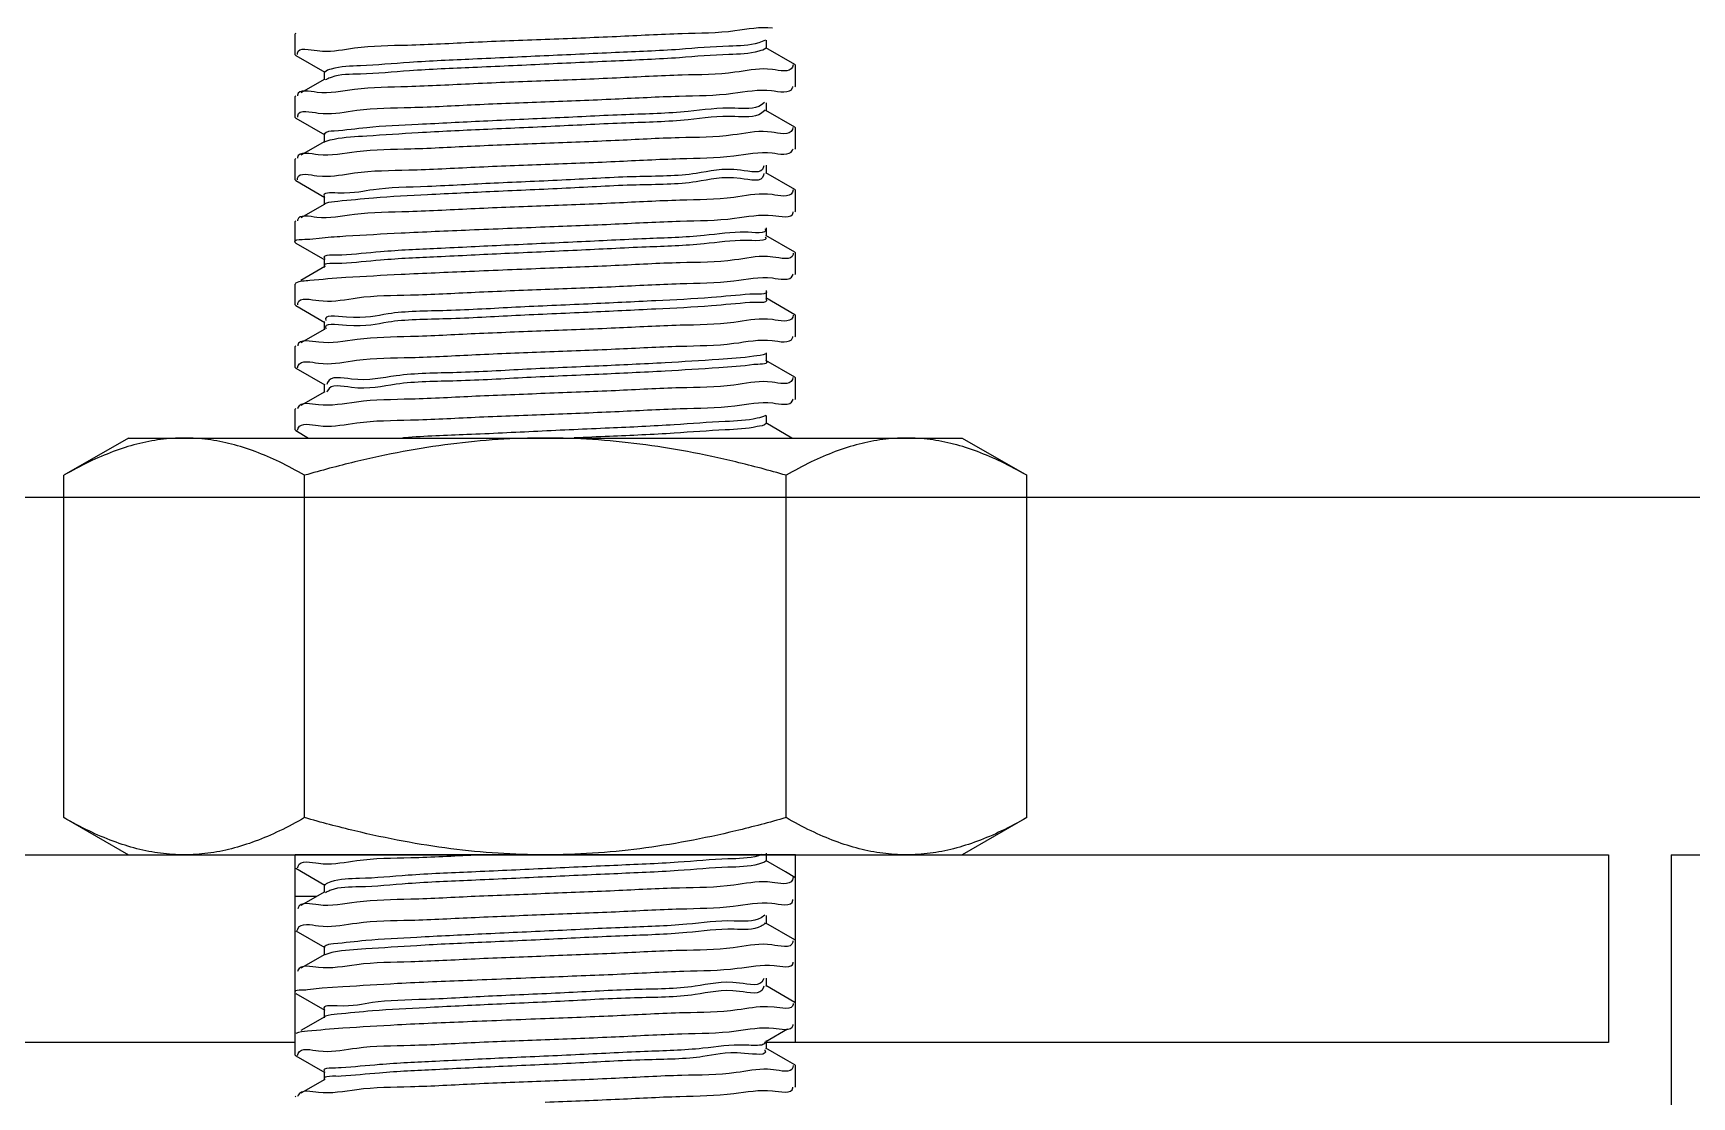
# Model space of a CAD drawing. Extents: x 12811826 to 27008858, y -1172757 to 50528.
# Drawn here: x 13487443.4 to 13487674.8, y -157313.4 to -157165 of the extents above; entities that cross this region are included whole.
import ezdxf

# ---------------------------------------------------------------- set-up
doc = ezdxf.new("R2010")
doc.units = 0
doc.header["$LTSCALE"] = 1000
doc.header["$MEASUREMENT"] = 0
doc.layers.add('02___PRT_ALL_AXES', color=7, linetype='Continuous')
doc.layers.add('JZ_0', color=7, linetype='Continuous')

# ---------------------------------------------------------------- blocks, each defined once
blk = doc.blocks.new('抗震大样2')
at = {"color": 133, "linetype": 'Continuous'}
for p, q in [((3967.06, -2919.62), (3966.94, -2919.75)), ((4060.65, -2920.99), (4059.36, -2921.52)), ((4060.88, -2922.66), (4060.88, -2921)), ((3967.06, -2924.04), (3966.94, -2923.91)), ((3967.06, -2924.04), (3972.83, -2927.38)), ((3967.4, -2923.85), (3967.39, -2923.58)), ((3971.29, -2923.07), (3972.37, -2923.16)), ((4066.52, -2925.85), (4060.75, -2922.51)), ((3972.7, -2927.23), (3972.7, -2928.89)), ((4062.08, -2926.84), (4061.08, -2926.75)), ((4066.19, -2925.92), (4066.07, -2926.34)), ((4066.52, -2925.85), (4066.64, -2925.98)), ((3972.83, -2928.74), (3968.1, -2931.47)), ((3973.16, -2928.8), (3972.96, -2928.92)), ((3973.23, -2928.76), (3973.16, -2928.8)), ((4066.52, -2930.27), (4066.64, -2930.14)), ((3967.06, -2932.08), (3966.94, -2932.21)), ((4060.48, -2933.38), (4059.88, -2933.88)), ((4060.58, -2934.92), (4059.88, -2935.55)), ((4066.52, -2938.31), (4060.75, -2934.97)), ((4060.88, -2935.12), (4060.88, -2933.46)), ((3967.06, -2936.51), (3966.94, -2936.37)), ((3967.06, -2936.51), (3972.83, -2939.85)), ((3967.44, -2936.32), (3967.44, -2936.04)), ((3971.53, -2935.51), (3972.49, -2935.6)), ((4066.12, -2938.41), (4066.05, -2938.78)), ((4066.52, -2938.31), (4066.64, -2938.45)), ((3972.83, -2941.2), (3968.1, -2943.93)), ((3972.7, -2939.69), (3972.7, -2941.35)), ((3973.06, -2941.18), (3972.87, -2941.27)), ((4061.86, -2939.32), (4061.08, -2939.24)), ((3967.06, -2944.54), (3966.94, -2944.68)), ((4066.52, -2942.74), (4066.64, -2942.6)), ((3971.27, -2948), (3972.37, -2948.09)), ((4060.32, -2946.05), (4060.29, -2946.25)), ((4060.32, -2947.59), (4060.29, -2947.91)), ((4066.52, -2950.77), (4060.75, -2947.43)), ((4060.88, -2947.59), (4060.88, -2945.92)), ((3967.06, -2948.97), (3966.94, -2948.83)), ((3967.06, -2948.97), (3972.83, -2952.31)), ((3967.4, -2948.81), (3967.42, -2948.48)), ((4066.17, -2950.84), (4066.05, -2951.26)), ((4066.52, -2950.77), (4066.64, -2950.91)), ((3972.83, -2953.66), (3968.1, -2956.4)), ((3972.7, -2952.15), (3972.7, -2953.82)), ((3972.98, -2953.54), (3972.8, -2953.62)), ((4062, -2951.77), (4061.08, -2951.68)), ((3967.06, -2957), (3966.94, -2957.14)), ((4066.52, -2955.2), (4066.64, -2955.06)), ((3967.06, -2961.43), (3966.94, -2961.29)), ((3967.06, -2961.43), (3972.83, -2964.77)), ((3969.83, -2960.62), (3972.34, -2960.36)), ((4066.52, -2963.23), (4060.75, -2959.89)), ((4060.88, -2960.05), (4060.88, -2958.39)), ((3972.7, -2964.62), (3972.7, -2966.28)), ((4062.14, -2964.22), (4061.08, -2964.13)), ((4066.16, -2963.43), (4066.16, -2963.7)), ((4066.52, -2963.23), (4066.64, -2963.37)), ((3972.83, -2966.12), (3968.1, -2968.86)), ((4066.52, -2967.66), (4066.64, -2967.53)), ((3967.06, -2969.47), (3966.94, -2969.6)), ((4060.88, -2972.51), (4060.88, -2970.85)), ((3967.06, -2973.89), (3966.94, -2973.76)), ((3967.06, -2973.89), (3972.83, -2977.23)), ((3967.46, -2973.72), (3967.46, -2973.43)), ((3971.64, -2972.89), (3972.5, -2972.97)), ((4066.52, -2975.7), (4060.75, -2972.36)), ((3972.7, -2977.08), (3972.7, -2978.74)), ((4062.03, -2976.69), (4061.08, -2976.6)), ((4066.17, -2975.79), (4066.08, -2976.19)), ((4066.52, -2975.7), (4066.64, -2975.83)), ((3972.83, -2978.59), (3968.1, -2981.32)), ((4066.52, -2980.12), (4066.64, -2979.99)), ((3967.06, -2981.93), (3966.94, -2982.07)), ((4060.88, -2984.97), (4060.88, -2983.31)), ((3967.06, -2986.36), (3966.94, -2986.22)), ((3967.06, -2986.36), (3972.83, -2989.7)), ((3967.39, -2986.29), (3967.52, -2985.86)), ((3971.56, -2985.36), (3972.49, -2985.45)), ((4066.52, -2988.16), (4060.75, -2984.82)), ((3972.83, -2991.05), (3968.1, -2993.78)), ((3972.7, -2989.54), (3972.7, -2991.2)), ((3973.32, -2990.97), (3973.26, -2991.16)), ((3973.34, -2990.93), (3973.32, -2990.97)), ((4062.01, -2989.16), (4061.08, -2989.07)), ((4066.14, -2988.25), (4066.05, -2988.64)), ((4066.52, -2988.16), (4066.64, -2988.3)), ((3967.06, -2994.39), (3966.94, -2994.53)), ((4066.52, -2992.59), (4066.64, -2992.45)), ((3971.55, -2997.82), (3972.49, -2997.91)), ((4065.94, -3000.29), (4060.75, -2997.28)), ((4060.88, -2997.43), (4060.88, -2995.77)), ((3967.06, -2998.82), (3966.94, -2998.68)), ((3967.06, -2998.82), (3969.59, -3000.29)), ((3967.43, -2998.73), (3967.52, -2998.33)), ((3966.94, -3120.76), (3966.94, -3083.37)), ((4059.95, -3083.33), (4059.27, -3083.55)), ((4060.88, -3084.67), (4060.88, -3083.01)), ((3967.06, -3086.05), (3972.83, -3089.4)), ((3967.44, -3085.97), (3967.51, -3085.62)), ((3971.57, -3085.06), (3972.49, -3085.15)), ((4064.66, -3086.78), (4060.75, -3084.52)), ((4066.52, -3087.86), (4064.66, -3086.78)), ((3972.7, -3089.24), (3972.7, -3090.9)), ((4061.98, -3088.86), (4061.08, -3088.77)), ((4066.19, -3087.92), (4066.05, -3088.35)), ((3972.83, -3090.75), (3968.1, -3093.48)), ((3973.18, -3090.81), (3972.98, -3090.95)), ((3973.25, -3090.77), (3973.18, -3090.81)), ((3967.51, -3093.93), (3967.45, -3094.16)), ((4060.52, -3095.39), (4059.81, -3095.91)), ((4066.52, -3100.32), (4060.75, -3096.98)), ((4060.88, -3097.13), (4060.88, -3095.47)), ((3967.06, -3098.52), (3972.83, -3101.86)), ((3967.4, -3098.44), (3967.49, -3098.09)), ((3971.57, -3097.52), (3972.49, -3097.61)), ((3972.83, -3103.21), (3968.1, -3105.95)), ((3972.7, -3101.7), (3972.7, -3103.37)), ((3973.07, -3103.21), (3972.88, -3103.3)), ((4061.93, -3101.33), (4061.08, -3101.24)), ((4066.12, -3100.5), (4066.11, -3100.78)), ((3969.39, -3110.22), (3972.32, -3109.87)), ((3972.32, -3109.87), (3976.44, -3109.6)), ((4060.31, -3108), (4060.23, -3108.28)), ((4060.33, -3109.53), (4060.23, -3109.94)), ((4066.52, -3112.78), (4060.75, -3109.44)), ((4060.88, -3109.6), (4060.88, -3107.93)), ((3967.06, -3110.98), (3972.83, -3114.32)), ((3972.83, -3115.67), (3968.1, -3118.41)), ((3972.7, -3114.17), (3972.7, -3115.83)), ((3972.98, -3115.54), (3972.8, -3115.62)), ((4062.37, -3113.75), (4061.09, -3113.65)), ((4060.75, -3120.55), (4065.07, -3118.05)), ((4066.16, -3117.35), (4066.17, -3117.19)), ((3967.06, -3123.44), (3966.94, -3123.3)), ((3967.06, -3123.44), (3972.83, -3126.78)), ((3967.41, -3123.37), (3967.53, -3122.96)), ((3971.57, -3122.44), (3972.49, -3122.53)), ((4064.66, -3124.17), (4060.75, -3121.9)), ((4060.88, -3122.06), (4060.88, -3120.4)), ((3972.7, -3126.63), (3972.7, -3128.29)), ((4062.27, -3126.22), (4061.09, -3126.12)), ((4066.52, -3125.25), (4064.66, -3124.17)), ((4066.17, -3125.39), (4066.14, -3125.74)), ((4066.52, -3125.25), (4066.64, -3125.38)), ((3972.83, -3128.14), (3968.1, -3130.87)), ((4066.52, -3129.67), (4066.64, -3129.54)), ((3967.06, -3131.48), (3966.94, -3131.61))]:
    blk.add_line(p, q, dxfattribs=at)
at = {"color": 5, "linetype": 'Continuous'}
for p, q in [((3784.16, -3083.37), (3933.71, -3083.37)), ((4066.64, -3120.76), (4066.64, -3083.37)), ((4099.87, -3083.37), (4228.65, -3083.37)), ((4228.65, -3083.37), (4228.65, -3120.76)), ((4241.11, -3083.37), (4241.11, -3133.22)), ((4241.11, -3083.37), (4398.97, -3083.37)), ((3966.94, -3120.76), (3800.77, -3120.76)), ((4228.65, -3120.76), (4060.88, -3120.76))]:
    blk.add_line(p, q, dxfattribs=at)
at = {"color": 133, "linetype": 'Continuous'}
for points, start_tangent, end_tangent in [([(4016.79, -2920.79), (4030.97, -2920.22), (4044.03, -2919.64), (4054.58, -2919.08), (4062.08, -2918.53)], (0.999209, 0.039757), (0.992339, -0.123547)), ([(3972.37, -2923.16), (3978.77, -2922.51), (3989.35, -2921.95), (4002.5, -2921.37), (4016.79, -2920.79)], (0.998533, -0.054143), (0.999209, 0.039757)), ([(4059.36, -2921.52), (4053.39, -2922.17), (4043.51, -2922.82), (4030.79, -2923.47), (4016.57, -2924.12), (4002.37, -2924.77), (3989.72, -2925.43), (3979.95, -2926.08), (3974.11, -2926.73), (3972.83, -2927.36)], (-0.95227, -0.305256), (-0.678785, -0.734337)), ([(3967.39, -2923.58), (3971.29, -2923.07)], (0.089711, 0.995968), (0.994036, -0.109052)), ([(4059.36, -2923.18), (4053.39, -2923.83), (4043.51, -2924.48), (4030.79, -2925.14), (4016.57, -2925.79), (4002.37, -2926.44), (3989.72, -2927.09), (3979.95, -2927.74), (3974.11, -2928.39), (3973.23, -2928.76)], (-0.95227, -0.305256), (-0.889982, -0.455996)), ([(4060.77, -2922.55), (4059.36, -2923.18)], (-0.68775, -0.725948), (-0.95227, -0.305256)), ([(4061.08, -2926.75), (4054.58, -2927.39), (4044.03, -2927.95), (4030.97, -2928.53), (4016.79, -2929.1)], (-0.998128, 0.061164), (-0.999209, -0.039757)), ([(4066.07, -2926.34), (4062.08, -2926.84)], (-0.416413, -0.909176), (-0.992339, 0.123547)), ([(3971.29, -2931.38), (3967.39, -2931.95), (3967.39, -2932.06)], (-0.994036, 0.109052), (0.062223, -0.998062)), ([(4016.79, -2929.1), (4002.5, -2929.68), (3989.35, -2930.26), (3978.77, -2930.82), (3971.29, -2931.38)], (-0.999209, -0.039757), (-0.994036, 0.109052)), ([(4016.79, -2933.25), (4030.68, -2932.69), (4043.47, -2932.13), (4054.17, -2931.57), (4061.86, -2931.01)], (0.999209, 0.039757), (0.992117, -0.125318)), ([(4061.86, -2931.01), (4066.06, -2930.44), (4066.11, -2930.22)], (0.992117, -0.125318), (0.134617, 0.990898)), ([(3967.44, -2936.04), (3971.53, -2935.51)], (0.117365, 0.993089), (0.993331, -0.115294)), ([(3972.49, -2935.6), (3979.21, -2934.95), (3990, -2934.38), (4002.84, -2933.82), (4016.79, -2933.25)], (0.997827, -0.065883), (0.999209, 0.039757)), ([(4059.88, -2933.88), (4054.57, -2934.54), (4045.23, -2935.19), (4032.86, -2935.84), (4018.77, -2936.49), (4004.47, -2937.14), (3991.48, -2937.79), (3981.2, -2938.44), (3974.71, -2939.09), (3972.72, -2939.71)], (-0.827768, -0.561071), (-0.596848, -0.802355)), ([(4059.88, -2935.55), (4054.57, -2936.2), (4045.23, -2936.85), (4032.86, -2937.5), (4018.77, -2938.15), (4004.47, -2938.8), (3991.48, -2939.45), (3981.2, -2940.1), (3974.71, -2940.75), (3973.06, -2941.18)], (-0.827768, -0.561071), (-0.932396, -0.361439)), ([(4016.79, -2941.56), (4002.84, -2942.12), (3990, -2942.69), (3979.21, -2943.26), (3971.53, -2943.82)], (-0.999209, -0.039757), (-0.993331, 0.115294)), ([(4061.08, -2939.24), (4054.17, -2939.88), (4043.47, -2940.44), (4030.68, -2941), (4016.79, -2941.56)], (-0.996816, 0.07974), (-0.999209, -0.039757)), ([(4066.05, -2938.78), (4061.86, -2939.32)], (-0.30461, -0.952477), (-0.992117, 0.125318)), ([(3971.53, -2943.82), (3967.43, -2944.4), (3967.43, -2944.53)], (-0.993331, 0.115294), (0.029418, -0.999567)), ([(4016.79, -2945.72), (4030.74, -2945.15), (4043.62, -2944.59), (4054.33, -2944.02), (4062, -2943.46)], (0.999209, 0.039757), (0.992177, -0.124842)), ([(4062, -2943.46), (4066.07, -2942.9), (4066.15, -2942.65)], (0.992177, -0.124842), (0.221013, 0.975271)), ([(3967.42, -2948.48), (3971.27, -2948)], (0.205725, 0.97861), (0.993246, -0.116025)), ([(4060.29, -2946.25), (4055.66, -2946.9), (4046.87, -2947.55), (4034.88, -2948.2), (4020.96, -2948.85), (4006.59, -2949.5), (3993.32, -2950.15), (3982.54, -2950.8), (3975.42, -2951.45), (3972.71, -2952.1), (3972.73, -2952.13)], (-0.187383, -0.982287), (0.601087, -0.799183)), ([(3972.37, -2948.09), (3978.73, -2947.44), (3989.58, -2946.86), (4002.79, -2946.28), (4016.79, -2945.72)], (0.998447, -0.055705), (0.999209, 0.039757)), ([(4060.29, -2947.91), (4055.66, -2948.56), (4046.87, -2949.21), (4034.88, -2949.86), (4020.96, -2950.51), (4006.59, -2951.16), (3993.32, -2951.81), (3982.54, -2952.46), (3975.42, -2953.12), (3972.98, -2953.54)], (-0.187383, -0.982287), (-0.94204, -0.335501)), ([(4061.08, -2951.68), (4054.33, -2952.33), (4043.62, -2952.9), (4030.74, -2953.46), (4016.79, -2954.02)], (-0.997671, 0.068208), (-0.999209, -0.039757)), ([(4066.05, -2951.26), (4062, -2951.77)], (-0.41062, -0.911807), (-0.992177, 0.124842)), ([(4016.79, -2954.02), (4002.79, -2954.59), (3989.58, -2955.17), (3978.73, -2955.75), (3971.27, -2956.31)], (-0.999209, -0.039757), (-0.993246, 0.116025)), ([(3971.27, -2956.31), (3967.41, -2956.87), (3967.4, -2957.01)], (-0.993246, 0.116025), (-0.01853, -0.999828)), ([(3972.34, -2960.36), (3977.05, -2960.01), (3988.03, -2959.4), (4001.71, -2958.79), (4016.79, -2958.18)], (0.99559, 0.093809), (0.999209, 0.039757)), ([(4016.79, -2958.18), (4030.73, -2957.62), (4043.65, -2957.05), (4054.5, -2956.48), (4062.14, -2955.91)], (0.999209, 0.039757), (0.993647, -0.112541)), ([(4062.14, -2955.91), (4066.16, -2955.34), (4066.16, -2955.22)], (0.993647, -0.112541), (-0.04966, 0.998766)), ([(3966.98, -2961.26), (3966.96, -2961.24), (3969.83, -2960.62)], (-0.639392, 0.768881), (0.993946, 0.109873)), ([(4056.65, -2959.26), (4048.44, -2959.91), (4036.86, -2960.56), (4023.14, -2961.21), (4008.75, -2961.87), (3995.21, -2962.52), (3983.97, -2963.17), (3976.23, -2963.82)], (-0.999931, 0.011772), (-0.998433, -0.05596)), ([(4056.65, -2960.92), (4048.44, -2961.57), (4036.86, -2962.23), (4023.14, -2962.88), (4008.75, -2963.53), (3995.21, -2964.18), (3983.97, -2964.83), (3976.23, -2965.48)], (-0.999931, 0.011772), (-0.998433, -0.05596)), ([(4060.6, -2958.61), (4056.65, -2959.26)], (0.526629, -0.850095), (-0.999931, 0.011772)), ([(4060.58, -2960.25), (4060.6, -2960.27), (4056.65, -2960.92)], (0.558876, -0.829251), (-0.999931, 0.011772)), ([(4060.6, -2958.61), (4060.6, -2958.62)], (0.526628, -0.850096), (0.506072, -0.862491)), ([(3976.23, -2963.82), (3972.82, -2964.47), (3972.84, -2964.49)], (-0.998433, -0.05596), (0.677997, -0.735064)), ([(4061.08, -2964.13), (4054.5, -2964.79), (4043.65, -2965.36), (4030.73, -2965.92), (4016.79, -2966.49)], (-0.998257, 0.059024), (-0.999209, -0.039757)), ([(4066.16, -2963.7), (4062.14, -2964.22)], (-0.096075, -0.995374), (-0.993647, 0.112541)), ([(4016.79, -2966.49), (4001.71, -2967.1), (3988.03, -2967.71), (3977.05, -2968.32), (3969.83, -2968.92)], (-0.999209, -0.039757), (-0.993946, -0.109873)), ([(3976.23, -2965.48), (3972.82, -2966.13)], (-0.998433, -0.05596), (0.629335, -0.777135)), ([(4016.79, -2970.64), (4030.77, -2970.08), (4043.64, -2969.51), (4054.37, -2968.95), (4062.03, -2968.38)], (0.999209, 0.039757), (0.992178, -0.12483)), ([(4062.03, -2968.38), (4066.1, -2967.82), (4066.15, -2967.6)], (0.992178, -0.12483), (0.174114, 0.984726)), ([(3969.83, -2968.92), (3967.03, -2969.42)], (-0.993946, -0.109872), (-0.836322, -0.548239)), ([(3972.5, -2972.97), (3979.32, -2972.33), (3989.93, -2971.77), (4002.79, -2971.21), (4016.79, -2970.64)], (0.99736, -0.072615), (0.999209, 0.039757)), ([(4060.79, -2970.97), (4057.54, -2971.63)], (0.628244, -0.778016), (-0.997416, -0.07184)), ([(3967.46, -2973.43), (3971.64, -2972.89)], (0.140007, 0.990151), (0.993053, -0.117671)), ([(4057.54, -2971.63), (4049.93, -2972.28), (4038.8, -2972.93), (4025.31, -2973.58), (4010.92, -2974.23), (3997.15, -2974.88), (3985.48, -2975.53), (3977.14, -2976.18), (3973.04, -2976.83), (3973.06, -2976.87)], (-0.997416, -0.07184), (0.488929, -0.872324)), ([(4057.54, -2973.29), (4049.93, -2973.94), (4038.8, -2974.59), (4025.31, -2975.24), (4010.92, -2975.89), (3997.15, -2976.54), (3985.48, -2977.19), (3977.14, -2977.84), (3973.04, -2978.49)], (-0.997416, -0.07184), (0.440119, -0.897939)), ([(4060.77, -2972.61), (4060.79, -2972.64), (4057.54, -2973.29)], (0.688014, -0.725697), (-0.997416, -0.07184)), ([(4061.08, -2976.6), (4054.37, -2977.25), (4043.64, -2977.82), (4030.77, -2978.38), (4016.79, -2978.95)], (-0.997678, 0.068105), (-0.999209, -0.039757)), ([(4066.08, -2976.19), (4062.03, -2976.69)], (-0.364847, -0.931068), (-0.992178, 0.12483)), ([(3971.64, -2981.2), (3967.46, -2981.78), (3967.45, -2981.93)], (-0.993053, 0.117671), (0.007147, -0.999974)), ([(4016.79, -2978.95), (4002.79, -2979.51), (3989.93, -2980.08), (3979.32, -2980.64), (3971.64, -2981.2)], (-0.999209, -0.039757), (-0.993053, 0.117671)), ([(4016.79, -2983.1), (4030.77, -2982.54), (4043.63, -2981.98), (4054.36, -2981.41), (4062.01, -2980.85)], (0.999209, 0.039757), (0.992163, -0.124951)), ([(4062.01, -2980.85), (4066.07, -2980.29), (4066.13, -2980.06)], (0.992163, -0.124951), (0.170974, 0.985275)), ([(3967.52, -2985.86), (3971.56, -2985.36)], (0.414606, 0.910001), (0.992181, -0.124809)), ([(3972.49, -2985.45), (3979.17, -2984.8), (3990.02, -2984.23), (4002.96, -2983.66), (4016.79, -2983.1)], (0.997776, -0.066656), (0.999209, 0.039757)), ([(4058.33, -2983.99), (4051.34, -2984.64), (4040.67, -2985.29), (4027.46, -2985.94), (4013.1, -2986.59), (3999.14, -2987.24), (3987.06, -2987.89), (3978.15, -2988.54), (3973.37, -2989.2), (3973.23, -2989.64)], (-0.990127, -0.140172), (-0.171627, -0.985162)), ([(4060.76, -2983.48), (4058.33, -2983.99)], (-0.87757, -0.479448), (-0.990127, -0.140172)), ([(4058.33, -2985.65), (4051.34, -2986.3), (4040.67, -2986.95), (4027.46, -2987.6), (4013.1, -2988.25), (3999.14, -2988.9), (3987.06, -2989.56), (3978.15, -2990.21), (3973.37, -2990.86), (3973.34, -2990.93)], (-0.990127, -0.140172), (-0.363968, -0.931412)), ([(4060.87, -2984.98), (4060.88, -2985), (4058.33, -2985.65)], (0.469243, -0.883069), (-0.990127, -0.140172)), ([(4061.08, -2989.07), (4054.36, -2989.72), (4043.63, -2990.28), (4030.77, -2990.85), (4016.79, -2991.41)], (-0.997626, 0.068865), (-0.999209, -0.039757)), ([(4066.05, -2988.64), (4062.01, -2989.16)], (-0.355616, -0.934632), (-0.992163, 0.124951)), ([(3971.56, -2993.67), (3967.49, -2994.23), (3967.42, -2994.47)], (-0.992181, 0.124809), (-0.221259, -0.975215)), ([(4016.79, -2991.41), (4002.96, -2991.97), (3990.02, -2992.54), (3979.17, -2993.11), (3971.56, -2993.67)], (-0.999209, -0.039757), (-0.992181, 0.124809)), ([(4016.79, -2995.57), (4030.66, -2995.01), (4043.69, -2994.43), (4054.53, -2993.86), (4062.1, -2993.3)], (0.999209, 0.039757), (0.992263, -0.124156)), ([(4062.1, -2993.3), (4066.11, -2992.74), (4066.16, -2992.53)], (0.992263, -0.124156), (0.166698, 0.986008)), ([(3967.52, -2998.33), (3971.55, -2997.82)], (0.368996, 0.929431), (0.992167, -0.124916)), ([(3972.49, -2997.91), (3979.2, -2997.26), (3989.94, -2996.69), (4002.8, -2996.13), (4016.79, -2995.57)], (0.997707, -0.067688), (0.999209, 0.039757)), ([(4059.01, -2996.35), (4052.66, -2997), (4042.49, -2997.65), (4029.58, -2998.31), (4015.3, -2998.96), (4001.18, -2999.61), (3988.72, -3000.26), (3988.3, -3000.3)], (-0.973739, -0.227665), (-0.99491, -0.100767)), ([(4060.7, -2995.83), (4059.01, -2996.35)], (-0.875278, -0.483621), (-0.973739, -0.227665)), ([(4060.83, -2997.39), (4059.01, -2998.01)], (-0.655868, -0.754875), (-0.973739, -0.227665)), ([(4059.01, -2998.01), (4052.66, -2998.67), (4042.49, -2999.32), (4029.58, -2999.97), (4022.56, -3000.27)], (-0.973739, -0.227665), (-0.998968, -0.045421)), ([(3972.49, -3085.15), (3979.22, -3084.5), (3989.96, -3083.93), (4002.74, -3083.37)], (0.997594, -0.069326), (0.998869, 0.047551)), ([(4059.27, -3083.55), (4053.19, -3084.2), (4043.24, -3084.85), (4030.46, -3085.5), (4016.22, -3086.15), (4002.05, -3086.8), (3989.44, -3087.45), (3979.76, -3088.1), (3974.02, -3088.75), (3972.86, -3089.39)], (-0.959728, -0.280931), (-0.666241, -0.745737)), ([(3967.51, -3085.62), (3971.57, -3085.06)], (0.321166, 0.947023), (0.992157, -0.124996)), ([(4059.27, -3085.21), (4053.19, -3085.86), (4043.24, -3086.51), (4030.46, -3087.16), (4016.22, -3087.81), (4002.05, -3088.46), (3989.44, -3089.11), (3979.76, -3089.76), (3974.02, -3090.42), (3973.25, -3090.77)], (-0.959728, -0.280931), (-0.874273, -0.485434)), ([(4060.79, -3084.58), (4059.27, -3085.21)], (-0.688995, -0.724766), (-0.959728, -0.280931)), ([(4061.08, -3088.77), (4054.35, -3089.42), (4043.51, -3089.99), (4030.6, -3090.55), (4016.79, -3091.11)], (-0.997662, 0.068345), (-0.999209, -0.039757)), ([(4066.05, -3088.35), (4061.98, -3088.86)], (-0.438023, -0.898964), (-0.992202, 0.124642)), ([(3971.57, -3093.36), (3967.51, -3093.93)], (-0.992157, 0.124996), (-0.321166, -0.947023)), ([(4016.79, -3091.11), (4002.81, -3091.67), (3989.96, -3092.24), (3979.22, -3092.8), (3971.57, -3093.36)], (-0.999209, -0.039757), (-0.992157, 0.124996)), ([(4016.79, -3095.26), (4030.8, -3094.7), (4043.66, -3094.14), (4054.24, -3093.58), (4061.93, -3093.02)], (0.999209, 0.039757), (0.993096, -0.117308)), ([(4061.93, -3093.02), (4066.12, -3092.44), (4066.12, -3092.29)], (0.993096, -0.117308), (-0.012049, 0.999927)), ([(3967.49, -3098.09), (3971.57, -3097.52)], (0.340373, 0.94029), (0.992163, -0.124953)), ([(3972.49, -3097.61), (3979.22, -3096.96), (3989.96, -3096.39), (4002.81, -3095.83), (4016.79, -3095.26)], (0.997628, -0.068842), (0.999209, 0.039757)), ([(4059.81, -3095.91), (4054.39, -3096.56), (4044.96, -3097.21), (4032.53, -3097.86), (4018.42, -3098.51), (4004.14, -3099.17), (3991.2, -3099.82), (3980.99, -3100.47), (3974.61, -3101.12), (3972.74, -3101.74)], (-0.863415, -0.504494), (-0.643434, -0.765502)), ([(4060.62, -3096.94), (4059.81, -3097.57)], (-0.593928, -0.804518), (-0.863415, -0.504494)), ([(4059.81, -3097.57), (4054.39, -3098.22), (4044.96, -3098.87), (4032.53, -3099.53), (4018.42, -3100.18), (4004.14, -3100.83), (3991.2, -3101.48), (3980.99, -3102.13), (3974.61, -3102.78), (3973.07, -3103.21)], (-0.863415, -0.504494), (-0.927689, -0.373353)), ([(4016.79, -3103.57), (4002.81, -3104.14), (3989.96, -3104.7), (3979.22, -3105.27), (3971.57, -3105.83)], (-0.999209, -0.039757), (-0.992163, 0.124953)), ([(4061.08, -3101.24), (4054.24, -3101.89), (4043.66, -3102.44), (4030.8, -3103.01), (4016.79, -3103.57)], (-0.997341, 0.072871), (-0.999209, -0.039757)), ([(4066.11, -3100.78), (4061.93, -3101.33)], (-0.133073, -0.991106), (-0.993096, 0.117308)), ([(3971.57, -3105.83), (3967.49, -3106.39), (3967.42, -3106.62)], (-0.992163, 0.124953), (-0.193891, -0.981023)), ([(4016.79, -3107.73), (4031.11, -3107.15), (4044.39, -3106.56), (4055.05, -3105.99), (4062.37, -3105.44)], (0.999209, 0.039757), (0.994104, -0.108429)), ([(4062.37, -3105.44), (4066.19, -3104.88), (4066.19, -3104.77)], (0.994104, -0.108429), (-0.054409, 0.998519)), ([(3966.94, -3110.84), (3969.39, -3110.22)], (-0.384466, 0.923139), (0.990547, 0.137174)), ([(4060.23, -3108.28), (4055.49, -3108.93), (4046.62, -3109.58), (4034.57, -3110.23), (4020.62, -3110.88), (4006.26, -3111.53), (3993.02, -3112.18), (3982.32, -3112.83), (3975.3, -3113.48), (3972.7, -3114.13), (3972.71, -3114.15)], (-0.344159, -0.938911), (0.610816, -0.791773)), ([(4060.23, -3109.94), (4055.49, -3110.59), (4046.62, -3111.24), (4034.57, -3111.89), (4020.62, -3112.54), (4006.26, -3113.19), (3993.02, -3113.84), (3982.32, -3114.49), (3975.3, -3115.14), (3972.98, -3115.54)], (-0.344159, -0.938911), (-0.944401, -0.328795)), ([(3976.44, -3109.6), (3987.32, -3108.98), (4001.26, -3108.36), (4016.79, -3107.73)], (0.998742, 0.050153), (0.999209, 0.039757)), ([(4061.09, -3113.65), (4055.05, -3114.3), (4044.39, -3114.87), (4031.11, -3115.46), (4016.79, -3116.04)], (-0.999178, 0.040527), (-0.999209, -0.039757)), ([(4066.18, -3112.98), (4066.19, -3113.18), (4062.37, -3113.75)], (0.123109, -0.992393), (-0.994104, 0.108429)), ([(4016.79, -3116.04), (4001.26, -3116.66), (3987.32, -3117.29), (3976.44, -3117.91)], (-0.999209, -0.039757), (-0.998742, -0.050153)), ([(3976.44, -3117.91), (3969.39, -3118.53), (3967.05, -3119)], (-0.998742, -0.050153), (-0.881865, -0.471502)), ([(3972.49, -3122.53), (3979.23, -3121.88), (3989.95, -3121.32), (4002.83, -3120.75), (4016.79, -3120.19)], (0.997697, -0.067828), (0.999209, 0.039757)), ([(4016.79, -3120.19), (4030.78, -3119.63), (4043.96, -3119.05), (4054.8, -3118.47), (4062.27, -3117.91)], (0.999209, 0.039757), (0.992989, -0.118209)), ([(4062.27, -3117.91), (4066.16, -3117.35)], (0.992989, -0.118209), (0.164472, 0.986382)), ([(3967.53, -3122.96), (3971.57, -3122.44)], (0.402834, 0.915273), (0.992172, -0.124879)), ([(4059.91, -3121.28), (4056.5, -3121.29), (4048.2, -3121.94), (4036.55, -3122.59), (4022.8, -3123.24), (4008.4, -3123.89), (3994.9, -3124.54), (3983.74, -3125.19), (3976.1, -3125.84)], (-0.987427, -0.158073), (-0.997728, -0.067375)), ([(4060.56, -3122.3), (4056.5, -3122.95), (4048.2, -3123.6), (4036.55, -3124.25), (4022.8, -3124.9), (4008.4, -3125.55), (3994.9, -3126.2), (3983.74, -3126.86), (3976.1, -3127.51)], (0.468685, -0.883365), (-0.997728, -0.067375)), ([(4060.55, -3120.64), (4059.91, -3121.28)], (0.47236, -0.881406), (-0.987427, -0.158073)), ([(4060.54, -3122.26), (4060.56, -3122.3)], (0.511479, -0.859296), (0.468686, -0.883365)), ([(4060.55, -3120.64), (4060.56, -3120.65)], (0.472362, -0.881405), (0.455971, -0.889994)), ([(3976.1, -3125.84), (3972.79, -3126.5), (3972.81, -3126.52)], (-0.997728, -0.067375), (0.686145, -0.727465)), ([(4061.09, -3126.12), (4054.8, -3126.78), (4043.96, -3127.35), (4030.78, -3127.93), (4016.79, -3128.5)], (-0.998675, 0.051452), (-0.999209, -0.039757)), ([(4066.14, -3125.74), (4062.27, -3126.22)], (-0.238036, -0.971256), (-0.992989, 0.118209)), ([(3971.57, -3130.75), (3967.51, -3131.31), (3967.43, -3131.56)], (-0.992172, 0.124879), (-0.213318, -0.976983)), ([(4016.79, -3128.5), (4002.83, -3129.06), (3989.95, -3129.63), (3979.23, -3130.19), (3971.57, -3130.75)], (-0.999209, -0.039757), (-0.992172, 0.124879)), ([(3976.1, -3127.51), (3972.8, -3128.16)], (-0.997728, -0.067375), (0.63119, -0.775628)), ([(4016.79, -3132.65), (4030.74, -3132.09), (4043.58, -3131.53), (4054.34, -3130.96), (4062.03, -3130.4)], (0.999209, 0.039757), (0.993327, -0.115331)), ([(4062.03, -3130.4), (4066.14, -3129.82), (4066.14, -3129.68)], (0.993327, -0.115331), (-0.030489, 0.999535))]:
    blk.add_spline(points, degree=3, dxfattribs=dict(at, start_tangent=start_tangent, end_tangent=end_tangent))
at = {"layer": '02___PRT_ALL_AXES', "color": 133, "linetype": 'Continuous'}
for p, q in [((3966.94, -2923.91), (3966.94, -2919.75)), ((4066.64, -2930.14), (4066.64, -2925.98)), ((3966.94, -2936.37), (3966.94, -2932.21)), ((4066.64, -2942.6), (4066.64, -2938.45)), ((3966.94, -2948.83), (3966.94, -2944.68)), ((4066.64, -2955.06), (4066.64, -2950.91)), ((3966.94, -2961.29), (3966.94, -2957.14)), ((4066.64, -2967.53), (4066.64, -2963.37)), ((3966.94, -2973.76), (3966.94, -2969.6)), ((4066.64, -2979.99), (4066.64, -2975.83)), ((3966.94, -2986.22), (3966.94, -2982.06)), ((4066.64, -2992.45), (4066.64, -2988.3)), ((3966.94, -2998.68), (3966.94, -2994.53)), ((4066.64, -3083.37), (3966.94, -3083.37)), ((3971.22, -3091.68), (3966.94, -3091.68)), ((3966.94, -3123.31), (3966.94, -3120.76)), ((4066.64, -3129.54), (4066.64, -3125.38))]:
    blk.add_line(p, q, dxfattribs=at)
at = {"layer": '02___PRT_ALL_AXES', "color": 6, "linetype": 'Continuous'}
for p, q in [((3933.71, -3000.29), (3920.85, -3007.71)), ((3933.71, -3000.29), (4099.87, -3000.29)), ((4099.87, -3000.29), (4112.72, -3007.71)), ((3920.85, -3075.95), (3920.85, -3007.71)), ((3968.82, -3075.95), (3968.82, -3007.71)), ((4064.76, -3075.95), (4064.76, -3007.71)), ((4112.72, -3075.95), (4112.72, -3007.71)), ((3920.85, -3075.95), (3933.71, -3083.37)), ((4112.72, -3075.95), (4099.87, -3083.37)), ((3933.71, -3083.37), (4099.87, -3083.37))]:
    blk.add_line(p, q, dxfattribs=at)
for points, start_tangent, end_tangent in [([(3944.84, -3000.29), (3940.13, -3000.59), (3935.42, -3001.5), (3930.68, -3003), (3925.86, -3005.06), (3920.85, -3007.71)], (-1, 0), (-0.866025, -0.5)), ([(3968.82, -3007.71), (3963.82, -3005.06), (3958.99, -3003), (3954.26, -3001.5), (3949.54, -3000.59), (3944.84, -3000.29)], (-0.866025, 0.5), (-1, 0.000001)), ([(4016.79, -3000.29), (4007.37, -3000.59), (3997.95, -3001.5), (3988.47, -3003), (3978.82, -3005.06), (3968.82, -3007.71)], (-1, 0), (-0.960769, -0.27735)), ([(4064.76, -3007.71), (4054.75, -3005.06), (4045.1, -3003), (4035.62, -3001.5), (4026.2, -3000.59), (4016.79, -3000.29)], (-0.960769, 0.27735), (-1, 0.000001)), ([(4088.74, -3000.29), (4084.03, -3000.59), (4079.32, -3001.5), (4074.58, -3003), (4069.76, -3005.06), (4064.76, -3007.71)], (-1, 0), (-0.866025, -0.5)), ([(4112.72, -3007.71), (4107.72, -3005.06), (4102.9, -3003), (4098.16, -3001.5), (4093.45, -3000.59), (4088.74, -3000.29)], (-0.866025, 0.5), (-1, 0.000002)), ([(3944.84, -3083.37), (3940.13, -3083.06), (3935.42, -3082.15), (3930.68, -3080.66), (3925.86, -3078.6), (3920.85, -3075.95)], (-1, 0), (-0.866025, 0.5)), ([(3968.82, -3075.95), (3963.82, -3078.6), (3958.99, -3080.66), (3954.26, -3082.15), (3949.54, -3083.06), (3944.84, -3083.37)], (-0.866025, -0.5), (-1, -0.000002)), ([(4016.79, -3083.37), (4007.37, -3083.06), (3997.95, -3082.15), (3988.47, -3080.66), (3978.83, -3078.6), (3968.82, -3075.95)], (-1, 0), (-0.960769, 0.27735)), ([(4064.76, -3075.95), (4054.75, -3078.6), (4045.1, -3080.66), (4035.62, -3082.15), (4026.2, -3083.06), (4016.79, -3083.37)], (-0.960769, -0.27735), (-1, -0.000001)), ([(4088.74, -3083.37), (4084.03, -3083.06), (4079.32, -3082.15), (4074.58, -3080.66), (4069.76, -3078.6), (4064.76, -3075.95)], (-1, 0), (-0.866025, 0.5)), ([(4112.72, -3075.95), (4107.72, -3078.6), (4102.9, -3080.66), (4098.16, -3082.15), (4093.45, -3083.06), (4088.74, -3083.37)], (-0.866025, -0.5), (-1, -0.000002))]:
    blk.add_spline(points, degree=3, dxfattribs=dict(at, start_tangent=start_tangent, end_tangent=end_tangent))

msp = doc.modelspace()

# ---------------------------------------------------------------- linework, layer by layer
at = {"layer": 'JZ_0', "color": 8}
msp.add_line((13474518.09, -157229.79), (13491751.08, -157229.79), dxfattribs=at)

# ---------------------------------------------------------------- block references
at = {"xscale": 0.7, "yscale": 0.7, "zscale": 0.7}
msp.add_blockref('抗震大样2', (13484703.08, -155121.32), dxfattribs=at)

doc.saveas('drawing.dxf')
